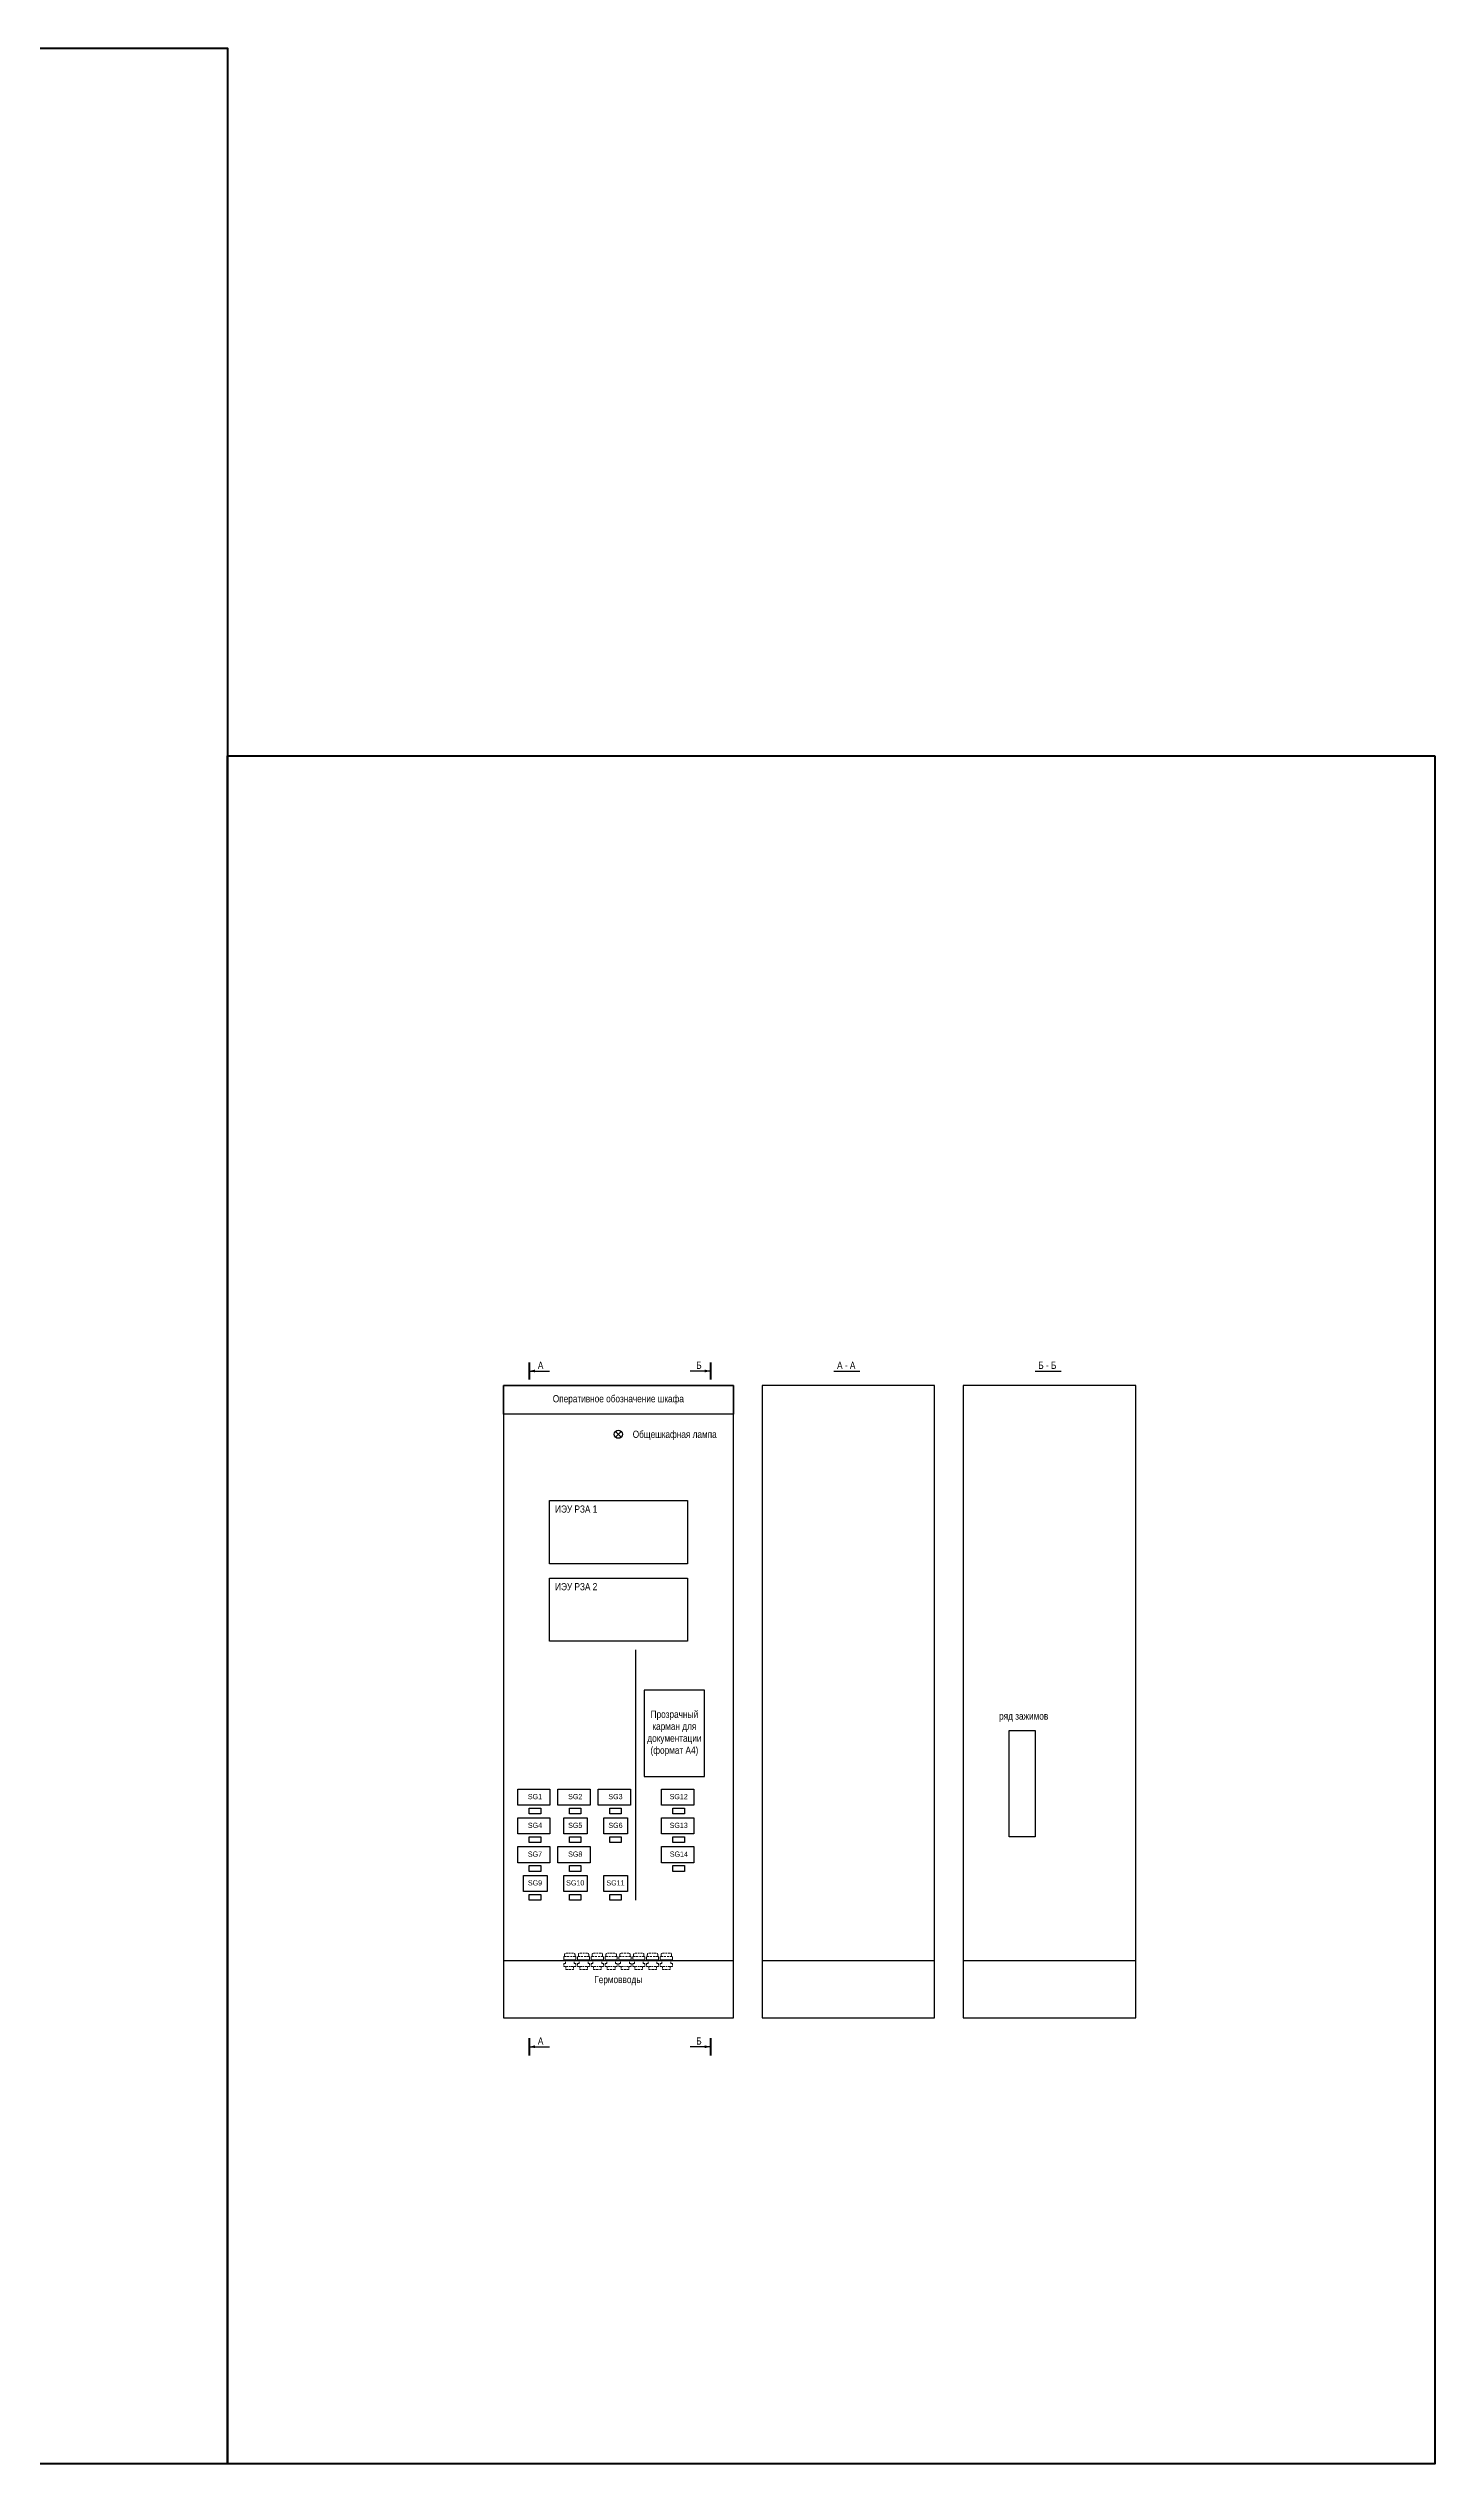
# Model space of a CAD drawing. Header units: millimetres. Extents: x 25558 to 49929, y 1902 to 19390.
# Drawn here: x 34886 to 35368, y 17145 to 17985 of the extents above; entities that cross this region are included whole.
import ezdxf
from ezdxf.enums import TextEntityAlignment as Align

# ---------------------------------------------------------------- set-up
doc = ezdxf.new("R2010")
doc.units = ezdxf.units.MM
doc.linetypes.add('HIDDEN', pattern=[9.525, 6.35, -3.175])
doc.linetypes.add('штриховая2', pattern=[9.525, 6.35, -3.175])
for name, color, linetype, lineweight in [('Основная', 7, 'Continuous', 30), ('Толстая', 7, 'Continuous', 53), ('Тонкая', 7, 'Continuous', 5)]:
    doc.layers.add(name, color=color, linetype=linetype, lineweight=lineweight)
doc.styles.add('Narrow', font='ARIALN.TTF')

msp = doc.modelspace()

# ---------------------------------------------------------------- linework, layer by layer
at = {"linetype": 'HIDDEN', "ltscale": 100}
msp.add_line((35090, 17428), (35090, 17341), dxfattribs=at)
at = {"linetype": 'штриховая2', "lineweight": 13, "ltscale": 0.1}
for p, q in [((35064.99, 17321.25), (35064.99, 17320)), ((35064.99, 17320), (35064.99, 17321.25)), ((35065.28, 17321.92), (35065.28, 17321.44)), ((35065.28, 17321.44), (35067.1, 17321.44)), ((35065.85, 17322.59), (35067.1, 17322.59)), ((35068.35, 17322.59), (35067.1, 17322.59)), ((35068.92, 17321.44), (35067.1, 17321.44)), ((35068.92, 17321.92), (35068.92, 17321.44)), ((35069.21, 17321.25), (35069.21, 17320)), ((35069.21, 17320), (35069.21, 17321.25)), ((35070.08, 17321.92), (35070.08, 17321.44)), ((35070.08, 17321.44), (35071.9, 17321.44)), ((35070.65, 17322.59), (35071.9, 17322.59)), ((35073.15, 17322.59), (35071.9, 17322.59)), ((35073.72, 17321.44), (35071.9, 17321.44)), ((35073.72, 17321.92), (35073.72, 17321.44)), ((35074.01, 17321.25), (35074.01, 17320)), ((35074.01, 17320), (35074.01, 17321.25)), ((35074.59, 17321.25), (35074.59, 17320)), ((35074.59, 17320), (35074.59, 17321.25)), ((35074.88, 17321.92), (35074.88, 17321.44)), ((35074.88, 17321.44), (35076.7, 17321.44)), ((35075.45, 17322.59), (35076.7, 17322.59)), ((35077.95, 17322.59), (35076.7, 17322.59)), ((35078.52, 17321.44), (35076.7, 17321.44)), ((35078.52, 17321.92), (35078.52, 17321.44)), ((35078.81, 17321.25), (35078.81, 17320)), ((35078.81, 17320), (35078.81, 17321.25)), ((35079.39, 17321.25), (35079.39, 17320)), ((35079.39, 17320), (35079.39, 17321.25)), ((35079.68, 17321.92), (35079.68, 17321.44)), ((35079.68, 17321.44), (35081.5, 17321.44)), ((35080.25, 17322.59), (35081.5, 17322.59)), ((35082.75, 17322.59), (35081.5, 17322.59)), ((35083.32, 17321.44), (35081.5, 17321.44)), ((35083.32, 17321.92), (35083.32, 17321.44)), ((35083.61, 17321.25), (35083.61, 17320)), ((35083.61, 17320), (35083.61, 17321.25)), ((35084.19, 17321.25), (35084.19, 17320)), ((35084.19, 17320), (35084.19, 17321.25)), ((35084.19, 17321.25), (35084.19, 17320)), ((35084.19, 17320), (35084.19, 17321.25)), ((35084.48, 17321.92), (35084.48, 17321.44)), ((35084.48, 17321.44), (35086.3, 17321.44)), ((35085.05, 17322.59), (35086.3, 17322.59)), ((35087.55, 17322.59), (35086.3, 17322.59)), ((35088.12, 17321.44), (35086.3, 17321.44)), ((35088.12, 17321.92), (35088.12, 17321.44)), ((35088.41, 17321.25), (35088.41, 17320)), ((35088.41, 17320), (35088.41, 17321.25)), ((35088.99, 17321.25), (35088.99, 17320)), ((35088.99, 17320), (35088.99, 17321.25)), ((35089.28, 17321.92), (35089.28, 17321.44)), ((35089.28, 17321.44), (35091.1, 17321.44)), ((35089.85, 17322.59), (35091.1, 17322.59)), ((35092.35, 17322.59), (35091.1, 17322.59)), ((35092.92, 17321.44), (35091.1, 17321.44)), ((35092.92, 17321.92), (35092.92, 17321.44)), ((35093.21, 17321.25), (35093.21, 17320)), ((35093.21, 17320), (35093.21, 17321.25)), ((35093.79, 17321.25), (35093.79, 17320)), ((35093.79, 17320), (35093.79, 17321.25)), ((35094.08, 17321.92), (35094.08, 17321.44)), ((35094.08, 17321.44), (35095.9, 17321.44)), ((35094.65, 17322.59), (35095.9, 17322.59)), ((35097.15, 17322.59), (35095.9, 17322.59)), ((35097.72, 17321.44), (35095.9, 17321.44)), ((35097.72, 17321.92), (35097.72, 17321.44)), ((35098.01, 17321.25), (35098.01, 17320)), ((35098.01, 17320), (35098.01, 17321.25)), ((35098.59, 17321.25), (35098.59, 17320)), ((35098.59, 17320), (35098.59, 17321.25)), ((35098.88, 17321.92), (35098.88, 17321.44)), ((35098.88, 17321.44), (35100.7, 17321.44)), ((35099.45, 17322.59), (35100.7, 17322.59)), ((35101.95, 17322.59), (35100.7, 17322.59)), ((35102.52, 17321.44), (35100.7, 17321.44)), ((35102.52, 17321.92), (35102.52, 17321.44)), ((35102.81, 17321.25), (35102.81, 17320)), ((35102.81, 17320), (35102.81, 17321.25)), ((35064.99, 17318.94), (35064.99, 17317.89)), ((35064.99, 17318.94), (35065.56, 17318.94)), ((35064.99, 17317.89), (35067.1, 17317.89)), ((35065.56, 17318.94), (35065.56, 17320)), ((35065.76, 17317.89), (35065.76, 17316.83)), ((35065.76, 17316.83), (35067.1, 17316.83)), ((35069.21, 17317.89), (35067.1, 17317.89)), ((35068.44, 17316.83), (35067.1, 17316.83)), ((35068.44, 17317.89), (35068.44, 17316.83)), ((35068.64, 17318.94), (35068.64, 17320)), ((35069.21, 17318.94), (35068.64, 17318.94)), ((35069.21, 17318.94), (35069.21, 17317.89)), ((35069.79, 17318.94), (35069.79, 17317.89)), ((35069.79, 17318.94), (35070.36, 17318.94)), ((35069.79, 17317.89), (35071.9, 17317.89)), ((35070.36, 17318.94), (35070.36, 17320)), ((35070.56, 17317.89), (35070.56, 17316.83)), ((35070.56, 17316.83), (35071.9, 17316.83)), ((35074.01, 17317.89), (35071.9, 17317.89)), ((35073.24, 17316.83), (35071.9, 17316.83)), ((35073.24, 17317.89), (35073.24, 17316.83)), ((35073.44, 17318.94), (35073.44, 17320)), ((35074.01, 17318.94), (35073.44, 17318.94)), ((35074.01, 17318.94), (35074.01, 17317.89)), ((35074.59, 17318.94), (35074.59, 17317.89)), ((35074.59, 17318.94), (35075.16, 17318.94)), ((35074.59, 17317.89), (35076.7, 17317.89)), ((35075.16, 17318.94), (35075.16, 17320)), ((35075.36, 17317.89), (35075.36, 17316.83)), ((35075.36, 17316.83), (35076.7, 17316.83)), ((35078.81, 17317.89), (35076.7, 17317.89)), ((35078.04, 17316.83), (35076.7, 17316.83)), ((35078.04, 17317.89), (35078.04, 17316.83)), ((35078.24, 17318.94), (35078.24, 17320)), ((35078.81, 17318.94), (35078.24, 17318.94)), ((35078.81, 17318.94), (35078.81, 17317.89)), ((35079.39, 17318.94), (35079.39, 17317.89)), ((35079.39, 17318.94), (35079.96, 17318.94)), ((35079.39, 17317.89), (35081.5, 17317.89)), ((35079.96, 17318.94), (35079.96, 17320)), ((35080.16, 17317.89), (35080.16, 17316.83)), ((35080.16, 17316.83), (35081.5, 17316.83)), ((35083.61, 17317.89), (35081.5, 17317.89)), ((35082.84, 17316.83), (35081.5, 17316.83)), ((35082.84, 17317.89), (35082.84, 17316.83)), ((35083.04, 17318.94), (35083.04, 17320)), ((35083.61, 17318.94), (35083.04, 17318.94)), ((35083.61, 17318.94), (35083.61, 17317.89)), ((35084.19, 17318.94), (35084.19, 17317.89)), ((35084.19, 17318.94), (35084.76, 17318.94)), ((35084.19, 17318.94), (35084.19, 17317.89)), ((35084.19, 17317.89), (35086.3, 17317.89)), ((35084.76, 17318.94), (35084.76, 17320)), ((35084.96, 17317.89), (35084.96, 17316.83)), ((35084.96, 17316.83), (35086.3, 17316.83)), ((35088.41, 17317.89), (35086.3, 17317.89)), ((35087.64, 17316.83), (35086.3, 17316.83)), ((35087.64, 17317.89), (35087.64, 17316.83)), ((35087.84, 17318.94), (35087.84, 17320)), ((35088.41, 17318.94), (35087.84, 17318.94)), ((35088.41, 17318.94), (35088.41, 17317.89)), ((35088.99, 17318.94), (35088.99, 17317.89)), ((35088.99, 17318.94), (35089.56, 17318.94)), ((35088.99, 17317.89), (35091.1, 17317.89)), ((35089.56, 17318.94), (35089.56, 17320)), ((35089.76, 17317.89), (35089.76, 17316.83)), ((35089.76, 17316.83), (35091.1, 17316.83)), ((35093.21, 17317.89), (35091.1, 17317.89)), ((35092.44, 17316.83), (35091.1, 17316.83)), ((35092.44, 17317.89), (35092.44, 17316.83)), ((35092.64, 17318.94), (35092.64, 17320)), ((35093.21, 17318.94), (35092.64, 17318.94)), ((35093.21, 17318.94), (35093.21, 17317.89)), ((35093.79, 17318.94), (35093.79, 17317.89)), ((35093.79, 17318.94), (35094.36, 17318.94)), ((35093.79, 17317.89), (35095.9, 17317.89)), ((35094.36, 17318.94), (35094.36, 17320)), ((35094.56, 17317.89), (35094.56, 17316.83)), ((35094.56, 17316.83), (35095.9, 17316.83)), ((35098.01, 17317.89), (35095.9, 17317.89)), ((35097.24, 17316.83), (35095.9, 17316.83)), ((35097.24, 17317.89), (35097.24, 17316.83)), ((35097.44, 17318.94), (35097.44, 17320)), ((35098.01, 17318.94), (35097.44, 17318.94)), ((35098.01, 17318.94), (35098.01, 17317.89)), ((35098.59, 17318.94), (35098.59, 17317.89)), ((35098.59, 17318.94), (35099.16, 17318.94)), ((35098.59, 17317.89), (35100.7, 17317.89)), ((35099.16, 17318.94), (35099.16, 17320)), ((35099.36, 17317.89), (35099.36, 17316.83)), ((35099.36, 17316.83), (35100.7, 17316.83)), ((35102.81, 17317.89), (35100.7, 17317.89)), ((35102.04, 17316.83), (35100.7, 17316.83)), ((35102.04, 17317.89), (35102.04, 17316.83)), ((35102.24, 17318.94), (35102.24, 17320)), ((35102.81, 17318.94), (35102.24, 17318.94)), ((35102.81, 17318.94), (35102.81, 17317.89))]:
    msp.add_line(p, q, dxfattribs=at)
for points in [[(35064.99, 17321.25), (35065.02, 17321.3), (35065.09, 17321.36), (35065.14, 17321.4), (35065.19, 17321.42), (35065.25, 17321.43), (35065.28, 17321.44)], [(35065.28, 17321.92), (35065.29, 17322.1), (35065.32, 17322.23), (35065.38, 17322.36), (35065.47, 17322.47), (35065.58, 17322.54), (35065.72, 17322.59), (35065.95, 17322.59)], [(35068.92, 17321.92), (35068.91, 17322.1), (35068.88, 17322.23), (35068.82, 17322.36), (35068.74, 17322.47), (35068.63, 17322.54), (35068.48, 17322.59), (35068.25, 17322.59)], [(35069.21, 17321.25), (35069.18, 17321.3), (35069.11, 17321.36), (35069.06, 17321.4), (35069.01, 17321.42), (35068.95, 17321.43), (35068.92, 17321.44)], [(35069.79, 17321.25), (35069.82, 17321.3), (35069.89, 17321.36), (35069.94, 17321.4), (35069.99, 17321.42), (35070.05, 17321.43), (35070.08, 17321.44)], [(35070.08, 17321.92), (35070.09, 17322.1), (35070.12, 17322.23), (35070.18, 17322.36), (35070.27, 17322.47), (35070.38, 17322.54), (35070.52, 17322.59), (35070.75, 17322.59)], [(35073.72, 17321.92), (35073.71, 17322.1), (35073.68, 17322.23), (35073.62, 17322.36), (35073.54, 17322.47), (35073.43, 17322.54), (35073.28, 17322.59), (35073.05, 17322.59)], [(35074.01, 17321.25), (35073.98, 17321.3), (35073.91, 17321.36), (35073.86, 17321.4), (35073.81, 17321.42), (35073.75, 17321.43), (35073.72, 17321.44)], [(35074.59, 17321.25), (35074.62, 17321.3), (35074.69, 17321.36), (35074.74, 17321.4), (35074.79, 17321.42), (35074.85, 17321.43), (35074.88, 17321.44)], [(35074.88, 17321.92), (35074.89, 17322.1), (35074.92, 17322.23), (35074.98, 17322.36), (35075.07, 17322.47), (35075.18, 17322.54), (35075.32, 17322.59), (35075.55, 17322.59)], [(35078.52, 17321.92), (35078.51, 17322.1), (35078.48, 17322.23), (35078.42, 17322.36), (35078.34, 17322.47), (35078.23, 17322.54), (35078.08, 17322.59), (35077.85, 17322.59)], [(35078.81, 17321.25), (35078.78, 17321.3), (35078.71, 17321.36), (35078.66, 17321.4), (35078.61, 17321.42), (35078.55, 17321.43), (35078.52, 17321.44)], [(35079.39, 17321.25), (35079.42, 17321.3), (35079.49, 17321.36), (35079.54, 17321.4), (35079.59, 17321.42), (35079.65, 17321.43), (35079.68, 17321.44)], [(35079.68, 17321.92), (35079.69, 17322.1), (35079.72, 17322.23), (35079.78, 17322.36), (35079.87, 17322.47), (35079.98, 17322.54), (35080.12, 17322.59), (35080.35, 17322.59)], [(35083.32, 17321.92), (35083.31, 17322.1), (35083.28, 17322.23), (35083.22, 17322.36), (35083.14, 17322.47), (35083.03, 17322.54), (35082.88, 17322.59), (35082.65, 17322.59)], [(35083.61, 17321.25), (35083.58, 17321.3), (35083.51, 17321.36), (35083.46, 17321.4), (35083.41, 17321.42), (35083.35, 17321.43), (35083.32, 17321.44)], [(35084.19, 17321.25), (35084.22, 17321.3), (35084.29, 17321.36), (35084.34, 17321.4), (35084.39, 17321.42), (35084.45, 17321.43), (35084.48, 17321.44)], [(35084.48, 17321.92), (35084.49, 17322.1), (35084.52, 17322.23), (35084.58, 17322.36), (35084.67, 17322.47), (35084.78, 17322.54), (35084.92, 17322.59), (35085.15, 17322.59)], [(35088.12, 17321.92), (35088.11, 17322.1), (35088.08, 17322.23), (35088.02, 17322.36), (35087.94, 17322.47), (35087.83, 17322.54), (35087.68, 17322.59), (35087.45, 17322.59)], [(35088.41, 17321.25), (35088.38, 17321.3), (35088.31, 17321.36), (35088.26, 17321.4), (35088.21, 17321.42), (35088.15, 17321.43), (35088.12, 17321.44)], [(35088.99, 17321.25), (35089.02, 17321.3), (35089.09, 17321.36), (35089.14, 17321.4), (35089.19, 17321.42), (35089.25, 17321.43), (35089.28, 17321.44)], [(35089.28, 17321.92), (35089.29, 17322.1), (35089.32, 17322.23), (35089.38, 17322.36), (35089.47, 17322.47), (35089.58, 17322.54), (35089.72, 17322.59), (35089.95, 17322.59)], [(35092.92, 17321.92), (35092.91, 17322.1), (35092.88, 17322.23), (35092.82, 17322.36), (35092.74, 17322.47), (35092.63, 17322.54), (35092.48, 17322.59), (35092.25, 17322.59)], [(35093.21, 17321.25), (35093.18, 17321.3), (35093.11, 17321.36), (35093.06, 17321.4), (35093.01, 17321.42), (35092.95, 17321.43), (35092.92, 17321.44)], [(35093.79, 17321.25), (35093.82, 17321.3), (35093.89, 17321.36), (35093.94, 17321.4), (35093.99, 17321.42), (35094.05, 17321.43), (35094.08, 17321.44)], [(35094.08, 17321.92), (35094.09, 17322.1), (35094.12, 17322.23), (35094.18, 17322.36), (35094.27, 17322.47), (35094.38, 17322.54), (35094.52, 17322.59), (35094.75, 17322.59)], [(35097.72, 17321.92), (35097.71, 17322.1), (35097.68, 17322.23), (35097.62, 17322.36), (35097.54, 17322.47), (35097.43, 17322.54), (35097.28, 17322.59), (35097.05, 17322.59)], [(35098.01, 17321.25), (35097.98, 17321.3), (35097.91, 17321.36), (35097.86, 17321.4), (35097.81, 17321.42), (35097.75, 17321.43), (35097.72, 17321.44)], [(35098.59, 17321.25), (35098.62, 17321.3), (35098.69, 17321.36), (35098.74, 17321.4), (35098.79, 17321.42), (35098.85, 17321.43), (35098.88, 17321.44)], [(35098.88, 17321.92), (35098.89, 17322.1), (35098.92, 17322.23), (35098.98, 17322.36), (35099.07, 17322.47), (35099.18, 17322.54), (35099.32, 17322.59), (35099.55, 17322.59)], [(35102.52, 17321.92), (35102.51, 17322.1), (35102.48, 17322.23), (35102.42, 17322.36), (35102.34, 17322.47), (35102.23, 17322.54), (35102.08, 17322.59), (35101.85, 17322.59)], [(35102.81, 17321.25), (35102.78, 17321.3), (35102.71, 17321.36), (35102.66, 17321.4), (35102.61, 17321.42), (35102.55, 17321.43), (35102.52, 17321.44)]]:
    msp.add_spline(points, degree=3, dxfattribs=at)
at = {"layer": 'Основная', "linetype": 'штриховая2', "lineweight": 13, "ltscale": 1000}
for p, q in [((35069.79, 17321.25), (35069.79, 17320)), ((35069.79, 17320), (35069.79, 17321.25)), ((35064.99, 17320.19), (35067.1, 17320.19)), ((35064.99, 17320), (35067.1, 17320)), ((35065.56, 17320), (35064.99, 17320)), ((35069.21, 17320.19), (35067.1, 17320.19)), ((35069.21, 17320), (35067.1, 17320)), ((35068.64, 17320), (35069.21, 17320)), ((35069.79, 17320.19), (35071.9, 17320.19)), ((35069.79, 17320), (35071.9, 17320)), ((35070.36, 17320), (35069.79, 17320)), ((35074.01, 17320.19), (35071.9, 17320.19)), ((35074.01, 17320), (35071.9, 17320)), ((35073.44, 17320), (35074.01, 17320)), ((35074.59, 17320.19), (35076.7, 17320.19)), ((35074.59, 17320), (35076.7, 17320)), ((35075.16, 17320), (35074.59, 17320)), ((35078.81, 17320.19), (35076.7, 17320.19)), ((35078.81, 17320), (35076.7, 17320)), ((35078.24, 17320), (35078.81, 17320)), ((35079.39, 17320.19), (35081.5, 17320.19)), ((35079.39, 17320), (35081.5, 17320)), ((35079.96, 17320), (35079.39, 17320)), ((35083.61, 17320.19), (35081.5, 17320.19)), ((35083.61, 17320), (35081.5, 17320)), ((35083.04, 17320), (35083.61, 17320)), ((35084.19, 17320.19), (35086.3, 17320.19)), ((35084.19, 17320), (35086.3, 17320)), ((35084.76, 17320), (35084.19, 17320)), ((35088.41, 17320.19), (35086.3, 17320.19)), ((35088.41, 17320), (35086.3, 17320)), ((35087.84, 17320), (35088.41, 17320)), ((35088.99, 17320.19), (35091.1, 17320.19)), ((35088.99, 17320), (35091.1, 17320)), ((35089.56, 17320), (35088.99, 17320)), ((35093.21, 17320.19), (35091.1, 17320.19)), ((35093.21, 17320), (35091.1, 17320)), ((35092.64, 17320), (35093.21, 17320)), ((35093.79, 17320.19), (35095.9, 17320.19)), ((35093.79, 17320), (35095.9, 17320)), ((35094.36, 17320), (35093.79, 17320)), ((35098.01, 17320.19), (35095.9, 17320.19)), ((35098.01, 17320), (35095.9, 17320)), ((35097.44, 17320), (35098.01, 17320)), ((35098.59, 17320.19), (35100.7, 17320.19)), ((35098.59, 17320), (35100.7, 17320)), ((35099.16, 17320), (35098.59, 17320)), ((35102.81, 17320.19), (35100.7, 17320.19)), ((35102.81, 17320), (35100.7, 17320)), ((35102.24, 17320), (35102.81, 17320))]:
    msp.add_line(p, q, dxfattribs=at)
at = {"layer": 'Основная', "ltscale": 100}
msp.add_line((35044, 17320), (35124, 17320), dxfattribs=at)
for points in [[(35053, 17525, 0, 1, 0), (35055, 17525, 0, 0, 0)], [(35116, 17525, 0, 1, 0), (35114, 17525, 0, 0, 0)], [(35053, 17290, 0, 1, 0), (35055, 17290, 0, 0, 0)], [(35116, 17290, 0, 1, 0), (35114, 17290, 0, 0, 0)]]:
    msp.add_lwpolyline(points, format="xyseb", dxfattribs=at)
for points in [[(35053, 17525), (35060, 17525)], [(35116, 17525), (35109, 17525)], [(35159, 17525), (35168, 17525)], [(35229, 17525), (35238, 17525)], [(35083, 17504), (35085, 17502)], [(35083, 17502), (35085, 17504)], [(35134, 17320), (35194, 17320)], [(35204, 17320), (35264, 17320)], [(35053, 17290), (35060, 17290)], [(35116, 17290), (35109, 17290)]]:
    msp.add_lwpolyline(points, dxfattribs=at)
at = {"layer": 'Основная'}
for points in [[(35044, 17300), (35124, 17300), (35124, 17520), (35044, 17520)], [(35194, 17520), (35134, 17520), (35134, 17300), (35194, 17300)], [(35264, 17520), (35204, 17520), (35204, 17300), (35264, 17300)], [(35060, 17480), (35108, 17480), (35108, 17458), (35060, 17458)], [(35060, 17453), (35108, 17453), (35108, 17431), (35060, 17431)], [(35093, 17384), (35114, 17384), (35114, 17414), (35093, 17414)], [(35220, 17400), (35229, 17400), (35229, 17363), (35220, 17363)], [(35053, 17373), (35057, 17373), (35057, 17371), (35053, 17371)], [(35067, 17373), (35071, 17373), (35071, 17371), (35067, 17371)], [(35081, 17373), (35085, 17373), (35085, 17371), (35081, 17371)], [(35103, 17373), (35107, 17373), (35107, 17371), (35103, 17371)], [(35053, 17363), (35057, 17363), (35057, 17361), (35053, 17361)], [(35067, 17363), (35071, 17363), (35071, 17361), (35067, 17361)], [(35081, 17363), (35085, 17363), (35085, 17361), (35081, 17361)], [(35103, 17363), (35107, 17363), (35107, 17361), (35103, 17361)], [(35053, 17353), (35057, 17353), (35057, 17351), (35053, 17351)], [(35067, 17353), (35071, 17353), (35071, 17351), (35067, 17351)], [(35103, 17353), (35107, 17353), (35107, 17351), (35103, 17351)], [(35053, 17343), (35057, 17343), (35057, 17341), (35053, 17341)], [(35067, 17343), (35071, 17343), (35071, 17341), (35067, 17341)], [(35081, 17343), (35085, 17343), (35085, 17341), (35081, 17341)]]:
    msp.add_lwpolyline(points, close=True, dxfattribs=at)
at = {"layer": 'Основная', "ltscale": 100}
msp.add_lwpolyline([(35044, 17520), (35124, 17520), (35124, 17510), (35044, 17510)], close=True, dxfattribs=at)
at = {"layer": 'Основная', "ltscale": 0.35}
for points in [[(35049, 17379.6), (35060.2, 17379.6), (35060.2, 17374), (35049, 17374)], [(35063, 17379.6), (35074.2, 17379.6), (35074.2, 17374), (35063, 17374)], [(35077, 17379.6), (35088.2, 17379.6), (35088.2, 17374), (35077, 17374)], [(35099, 17379.6), (35110.2, 17379.6), (35110.2, 17374), (35099, 17374)], [(35049, 17369.6), (35060.2, 17369.6), (35060.2, 17364), (35049, 17364)], [(35065, 17369.6), (35073.2, 17369.6), (35073.2, 17364), (35065, 17364)], [(35079, 17369.6), (35087.2, 17369.6), (35087.2, 17364), (35079, 17364)], [(35099, 17369.6), (35110.2, 17369.6), (35110.2, 17364), (35099, 17364)], [(35049, 17359.6), (35060.2, 17359.6), (35060.2, 17354), (35049, 17354)], [(35063, 17359.6), (35074.2, 17359.6), (35074.2, 17354), (35063, 17354)], [(35099, 17359.6), (35110.2, 17359.6), (35110.2, 17354), (35099, 17354)], [(35051, 17349.6), (35059.2, 17349.6), (35059.2, 17344), (35051, 17344)], [(35065, 17349.6), (35073.2, 17349.6), (35073.2, 17344), (35065, 17344)], [(35079, 17349.6), (35087.2, 17349.6), (35087.2, 17344), (35079, 17344)]]:
    msp.add_lwpolyline(points, close=True, dxfattribs=at)
msp.add_circle((35084, 17503), 1.41, dxfattribs=at)
at = {"layer": 'Толстая', "ltscale": 100}
for points in [[(35053, 17528), (35053, 17522)], [(35116, 17528), (35116, 17522)], [(35053, 17293), (35053, 17287)], [(35116, 17293), (35116, 17287)]]:
    msp.add_lwpolyline(points, dxfattribs=at)
at = {"layer": 'Тонкая', "color": 3, "lineweight": 50}
for points in [[(34948, 17145), (34354, 17145), (34354, 17985), (34948, 17985)], [(35368, 17739), (35368, 17145), (34948, 17145), (34948, 17739)]]:
    msp.add_lwpolyline(points, close=True, dxfattribs=at)

# ---------------------------------------------------------------- texts
at = {"layer": 'Основная', "style": 'Narrow'}
for s, p in [('А', (35056, 17527)), ('Б', (35111.09, 17527)), ('А - А', (35160.09, 17527)), ('Б - Б', (35230.09, 17527)), ('Общешкафная лампа', (35089, 17503)), ('ИЭУ РЗА', (35062, 17477)), ('ИЭУ РЗА 1', (35062, 17477)), ('ИЭУ РЗА 2', (35062, 17450)), ('А', (35056, 17292)), ('Б', (35111.09, 17292))]:
    msp.add_text(s, height=2.5, dxfattribs=at).set_placement(p, align=Align.MIDDLE_LEFT)
for s, height, p in [('ряд зажимов', 2.5, (35225, 17405)), ('SG1', 1.8, (35055, 17377)), ('SG2', 1.8, (35069, 17377)), ('SG3', 1.8, (35083, 17377)), ('SG12', 1.8, (35105, 17377)), ('SG4', 1.8, (35055, 17367)), ('SG5', 1.8, (35069, 17367)), ('SG6', 1.8, (35083, 17367)), ('SG13', 1.8, (35105, 17367)), ('SG7', 1.8, (35055, 17357)), ('SG8', 1.8, (35069, 17357)), ('SG14', 1.8, (35105.06, 17357)), ('SG9', 1.8, (35055, 17347)), ('SG10', 1.8, (35069, 17347)), ('SG11', 1.8, (35083, 17347))]:
    msp.add_text(s, height=height, dxfattribs=at).set_placement(p, align=Align.MIDDLE_CENTER)
at = {"layer": 'Основная', "char_height": 2.5, "attachment_point": 5, "style": 'Narrow'}
for s, insert, width in [('Оперативное обозначение шкафа', (35084, 17515), 80), ('Прозрачный карман для документации (формат А4)', (35103.5, 17399), 21), ('Гермовводы ', (35084, 17313), 58)]:
    msp.add_mtext(s, dxfattribs=dict(at, insert=insert, width=width))

doc.saveas('drawing.dxf')
